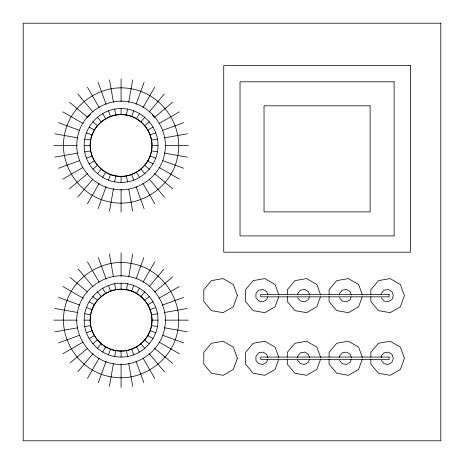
<?xml version="1.0" encoding="UTF-8"?>
<svg xmlns="http://www.w3.org/2000/svg" width="464" height="464" viewBox="0 0 464 464"><rect width="100%" height="100%" fill="white"/><g stroke="black" fill="none" stroke-linecap="round" stroke-linejoin="round"><path stroke-width="0.7" d="M84.187 145.487C83.851 125.761 101.361 108.245 121.087 108.588C140.818 108.245 158.328 125.761 157.986 145.487C158.328 165.213 140.818 182.729 121.087 182.387C101.361 182.729 83.851 165.213 84.187 145.487L90.277 145.487C89.993 161.959 104.615 176.581 121.087 176.297C137.559 176.581 152.18 161.959 151.896 145.487C152.18 129.015 137.559 114.393 121.087 114.678C104.615 114.393 89.993 129.015 90.277 145.487M84.187 320.143C83.851 300.411 101.361 282.901 121.087 283.243C140.818 282.901 158.328 300.411 157.986 320.143C158.328 339.868 140.818 357.379 121.087 357.042C101.361 357.379 83.851 339.868 84.187 320.143L90.277 320.143C89.993 303.671 104.615 289.049 121.087 289.333C137.559 289.049 152.18 303.671 151.896 320.143C152.18 336.615 137.559 351.236 121.087 350.952C104.615 351.236 89.993 336.615 90.277 320.143M109.521 211.074L113.483 188.616M114.678 181.824L115.739 175.827M126.44 115.147L127.496 109.15M128.69 102.358L132.652 79.901M109.405 386.408L113.483 363.271M114.678 356.48L115.739 350.482M126.44 289.803L127.496 283.806M128.69 277.014L132.774 253.872M98.072 208.719L106.111 186.644M108.466 180.16L110.548 174.441M131.625 116.534L133.707 110.815M136.068 104.336L144.101 82.256M98.31 382.719L106.111 361.294M108.466 354.815L110.548 349.096M131.625 291.189L133.707 285.47M136.068 278.986L143.863 257.561M267.612 296.972L266.632 299.657L262.92 301.803L258.703 301.055L255.948 297.772L255.948 293.492L258.703 290.209L262.92 289.461L266.632 291.607L267.856 294.959M278.667 296.943L275.094 306.756L264.84 312.678L253.182 310.619L245.566 301.554L245.566 289.71L253.182 280.639L264.84 278.586L275.094 284.507L278.905 294.976M267.612 359.612L266.632 362.297L262.92 364.443L258.703 363.695L255.948 360.412L255.948 356.132L258.703 352.849L262.92 352.101L266.632 354.247L267.856 357.599M278.667 359.583L275.094 369.396L264.84 375.318L253.182 373.259L245.566 364.194L245.566 352.35L253.182 343.279L264.84 341.226L275.094 347.147L278.905 357.616M309.372 296.972L308.392 299.657L304.68 301.803L300.463 301.055L297.708 297.772M320.427 296.943L316.854 306.756L306.6 312.678L294.942 310.619L287.326 301.554L287.326 296.676M309.372 359.612L308.392 362.297L304.68 364.443L300.463 363.695L297.708 360.412M320.427 359.583L316.854 369.396L306.6 375.318L294.942 373.259L287.326 364.194L287.326 359.316M351.132 296.972L350.152 299.657L346.44 301.803L342.223 301.055L339.468 297.772M362.187 296.943L358.614 306.756L348.36 312.678L336.702 310.619L329.086 301.554L329.086 296.676M351.132 359.612L350.152 362.297L346.44 364.443L342.223 363.695L339.468 360.412M362.187 359.583L358.614 369.396L348.36 375.318L336.702 373.259L329.086 364.194L329.086 359.316M87.441 203.76L99.192 183.413M102.637 177.445L105.682 172.167M136.491 118.807L139.536 113.535M142.987 107.561L154.732 87.215M87.441 378.415L99.192 358.069M102.637 352.095L105.682 346.823M136.491 293.463L139.536 288.185M142.987 282.216L154.732 261.87M77.836 197.032L92.493 179.562M97.37 173.756L101.285 169.087M140.894 121.887L144.803 117.224M149.24 111.94L164.343 93.943M77.836 371.687L92.939 353.69M97.37 348.406L101.285 343.743M140.894 296.542L144.803 291.873M149.24 286.595L163.896 269.126M90.486 114.393L87.539 117.334L69.542 102.237M69.542 188.738L87.539 173.64M92.823 169.203L97.486 165.294M144.687 125.686L149.356 121.771M172.637 102.237L154.634 117.334L152.18 114.881M70.07 362.947L87.539 348.29M92.823 343.859L97.486 339.944M144.687 300.336L149.356 296.426M154.634 291.989L172.637 276.886M62.814 179.133L82.563 167.73M89.134 163.937L94.407 160.892M147.767 130.082L153.045 127.037M159.013 123.592L179.359 111.841M62.814 353.788L83.16 342.038M89.134 338.592L94.407 335.547M147.767 304.738L153.045 301.693M159.013 298.242L179.359 286.497M58.51 168.264L79.286 160.701M86.414 158.108L92.133 156.026M150.04 134.949L155.759 132.866M162.243 130.512L183.669 122.711M58.51 342.919L79.286 335.356M86.414 332.763L92.133 330.681M150.04 309.604L155.759 307.522M162.243 305.161L183.669 297.366M54.822 157.174L77.958 153.091M84.75 151.896L90.747 150.835M151.426 140.14L157.424 139.078M164.215 137.883L187.357 133.8M54.822 331.824L77.958 327.746M84.75 326.552L90.747 325.49M151.426 314.789L157.424 313.734M164.215 312.539L187.357 308.456M53.801 145.487L77.291 145.487M151.896 145.487L157.986 145.487M164.882 145.487L188.378 145.487M53.801 320.143L77.291 320.143M151.896 320.143L157.986 320.143M164.882 320.143L188.378 320.143M54.822 133.8L77.958 137.883M84.75 139.078L90.747 140.14M151.426 150.835L157.424 151.896M164.215 153.091L187.357 157.174M54.822 308.456L77.958 312.539M84.75 313.734L90.747 314.789M151.426 325.49L157.424 326.552M164.215 327.746L187.357 331.824M58.51 122.711L79.286 130.274M86.414 132.866L92.133 134.949M150.04 156.026L155.759 158.108M162.887 160.701L183.669 168.264M58.51 297.366L79.936 305.161M86.414 307.522L92.133 309.604M150.04 330.681L155.759 332.763M162.887 335.356L183.669 342.919M62.814 111.841L83.16 123.592M89.134 127.037L94.407 130.082M147.767 160.892L153.045 163.937M159.013 167.382L179.359 179.133M62.814 286.497L83.16 298.242M89.134 301.693L94.407 304.738M147.767 335.547L153.045 338.592M159.013 342.038L179.359 353.788M92.823 121.771L97.486 125.686M144.687 165.294L149.356 169.203M154.634 173.64L172.637 188.738M70.07 277.333L87.539 291.989M92.823 296.426L97.486 300.336M144.687 339.944L149.356 343.859M154.634 348.29L172.637 363.393M381.228 297.772L383.983 301.055L388.2 301.803L391.912 299.657L393.379 295.632L391.912 291.607L388.2 289.461L383.983 290.209L381.228 293.492L381.228 294.918M381.228 360.412L383.983 363.695L388.2 364.443L391.912 362.297L393.379 358.272L391.912 354.247L388.2 352.101L383.983 352.849L381.228 356.132L381.228 357.558M77.836 93.943L92.939 111.94M97.37 117.224L101.285 121.887M140.894 169.087L144.803 173.756M149.681 179.562L164.343 197.032M78.283 269.126L92.939 286.595M97.37 291.873L101.285 296.542M140.894 343.743L144.803 348.406M149.24 353.69L164.343 371.687M87.441 87.215L99.192 107.561M102.637 113.535L105.682 118.807M136.491 172.167L139.536 177.445M142.987 183.413L154.732 203.76M87.441 261.87L99.192 282.216M102.637 288.185L105.682 293.463M136.491 346.823L139.536 352.095M142.987 358.069L154.732 378.415M362.425 294.976L358.614 284.507L348.36 278.586L336.702 280.639L329.086 289.71L329.086 294.588M351.376 294.959L350.152 291.607L346.44 289.461L342.223 290.209L339.468 293.492L339.468 294.918M362.425 357.616L358.614 347.147L348.36 341.226L336.702 343.279L329.086 352.35L329.086 357.228M351.376 357.599L350.152 354.247L346.44 352.101L342.223 352.849L339.468 356.132L339.468 357.558M320.665 294.976L316.854 284.507L306.6 278.586L294.942 280.639L287.326 289.71L287.326 294.588M309.616 294.959L308.392 291.607L304.68 289.461L300.463 290.209L297.708 293.492L297.708 294.918M320.665 357.616L316.854 347.147L306.6 341.226L294.942 343.279L287.326 352.35L287.326 357.228M309.616 357.599L308.392 354.247L304.68 352.101L300.463 352.849L297.708 356.132L297.708 357.558M98.072 82.256L106.111 104.336M108.466 110.815L110.548 116.534M131.625 174.441L133.707 180.16M136.068 186.644L144.101 208.719M98.31 257.561L106.111 278.986M108.466 285.47L110.548 291.189M131.625 349.096L133.707 354.815M136.068 361.294L143.863 382.719M109.521 79.901L113.483 102.358M114.678 109.15L115.739 115.147M126.44 175.827L127.496 181.824M128.812 189.295L132.652 211.074M109.405 253.872L113.483 277.014M114.678 283.806L115.739 289.803M126.44 350.482L127.496 356.48M128.69 363.271L132.774 386.408M370.846 294.588L370.846 289.71L378.462 280.639L390.12 278.586L400.374 284.507L404.422 295.632L400.374 306.756L390.12 312.678L378.462 310.619L370.846 301.554L370.846 296.676M370.846 357.228L370.846 352.35L378.462 343.279L390.12 341.226L400.374 347.147L404.422 358.272L400.374 369.396L390.12 375.318L378.462 373.259L370.846 364.194L370.846 359.316M121.087 78.892L121.087 101.691M121.087 108.588L121.087 114.678M121.087 176.297L121.087 182.387M121.087 189.283L121.087 212.083M121.087 252.851L121.087 276.347M121.087 283.243L121.087 289.333M121.087 350.952L121.087 357.042M121.087 363.938L121.087 387.428M64.38 135.488C58.51 165.712 80.678 197.368 111.087 202.194C141.317 208.063 172.968 185.896 177.793 155.486C183.663 125.263 161.495 93.606 131.086 88.781C100.862 82.911 69.206 105.079 64.38 135.488M77.465 137.796C72.952 161.049 89.999 185.403 113.396 189.109C136.648 193.627 161.002 176.575 164.708 153.178C169.227 129.926 152.175 105.577 128.777 101.865C105.525 97.347 81.177 114.399 77.465 137.796M64.38 310.143C58.51 340.367 80.678 372.024 111.087 376.849C141.317 382.719 172.968 360.551 177.793 330.142C183.663 299.912 161.495 268.262 131.086 263.436C100.862 257.566 69.206 279.734 64.38 310.143M90.608 140.111C87.452 156.362 99.366 173.374 115.716 175.966C131.962 179.121 148.973 167.208 151.566 150.864C154.721 134.618 142.808 117.601 126.463 115.008C110.217 111.853 93.2 123.766 90.608 140.111M77.465 312.452C72.952 335.704 89.999 360.052 113.396 363.764C136.648 368.277 161.002 351.231 164.708 327.833C169.227 304.581 152.175 280.227 128.777 276.521C105.525 272.003 81.177 289.055 77.465 312.452M90.608 314.766C87.452 331.012 99.366 348.029 115.716 350.622C131.962 353.777 148.973 341.864 151.566 325.513C154.721 309.268 142.808 292.256 126.463 289.664C110.217 286.508 93.2 298.422 90.608 314.766M237.382 295.632L233.334 306.756L223.08 312.678L211.422 310.619L203.806 301.554L203.806 289.71L211.422 280.639L223.08 278.586L233.334 284.507L237.382 295.632M237.382 358.272L233.334 369.396L223.08 375.318L211.422 373.259L203.806 364.194L203.806 352.35L211.422 343.279L223.08 341.226L233.334 347.147L237.382 358.272M440.8 23.2L23.2 23.2L23.2 440.8L440.8 440.8L440.8 23.2M410.402 65.523L223.735 65.523L223.735 252.19L410.402 252.19L410.402 65.523M394.116 81.809L240.021 81.809L240.021 235.903L394.116 235.903L394.116 81.809M370.104 105.821L264.033 105.821L264.033 211.891L370.104 211.891L370.104 105.821M389.122 294.431L260.733 294.431L260.733 296.832L389.122 296.832L389.122 294.431M389.122 357.071L260.733 357.071L260.733 359.472L389.122 359.472L389.122 357.071"/></g></svg>
